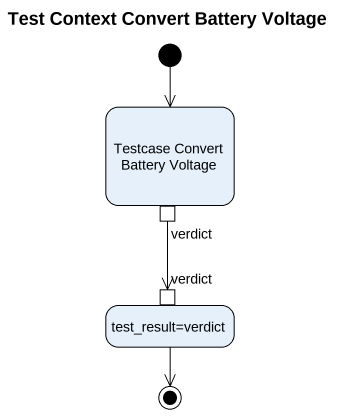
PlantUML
@startuml
title Test Context Convert Battery Voltage
hide empty description
state "Testcase Convert Battery Voltage" as Testcase_Convert_Battery {
  state verdict <<outputPin>>
}
state "test_result=verdict" as test_result_verdict {
  state "verdict" as verdict_2 <<inputPin>>
}
[*] --> Testcase_Convert_Battery
verdict --> verdict_2
test_result_verdict --> [*]
@enduml
